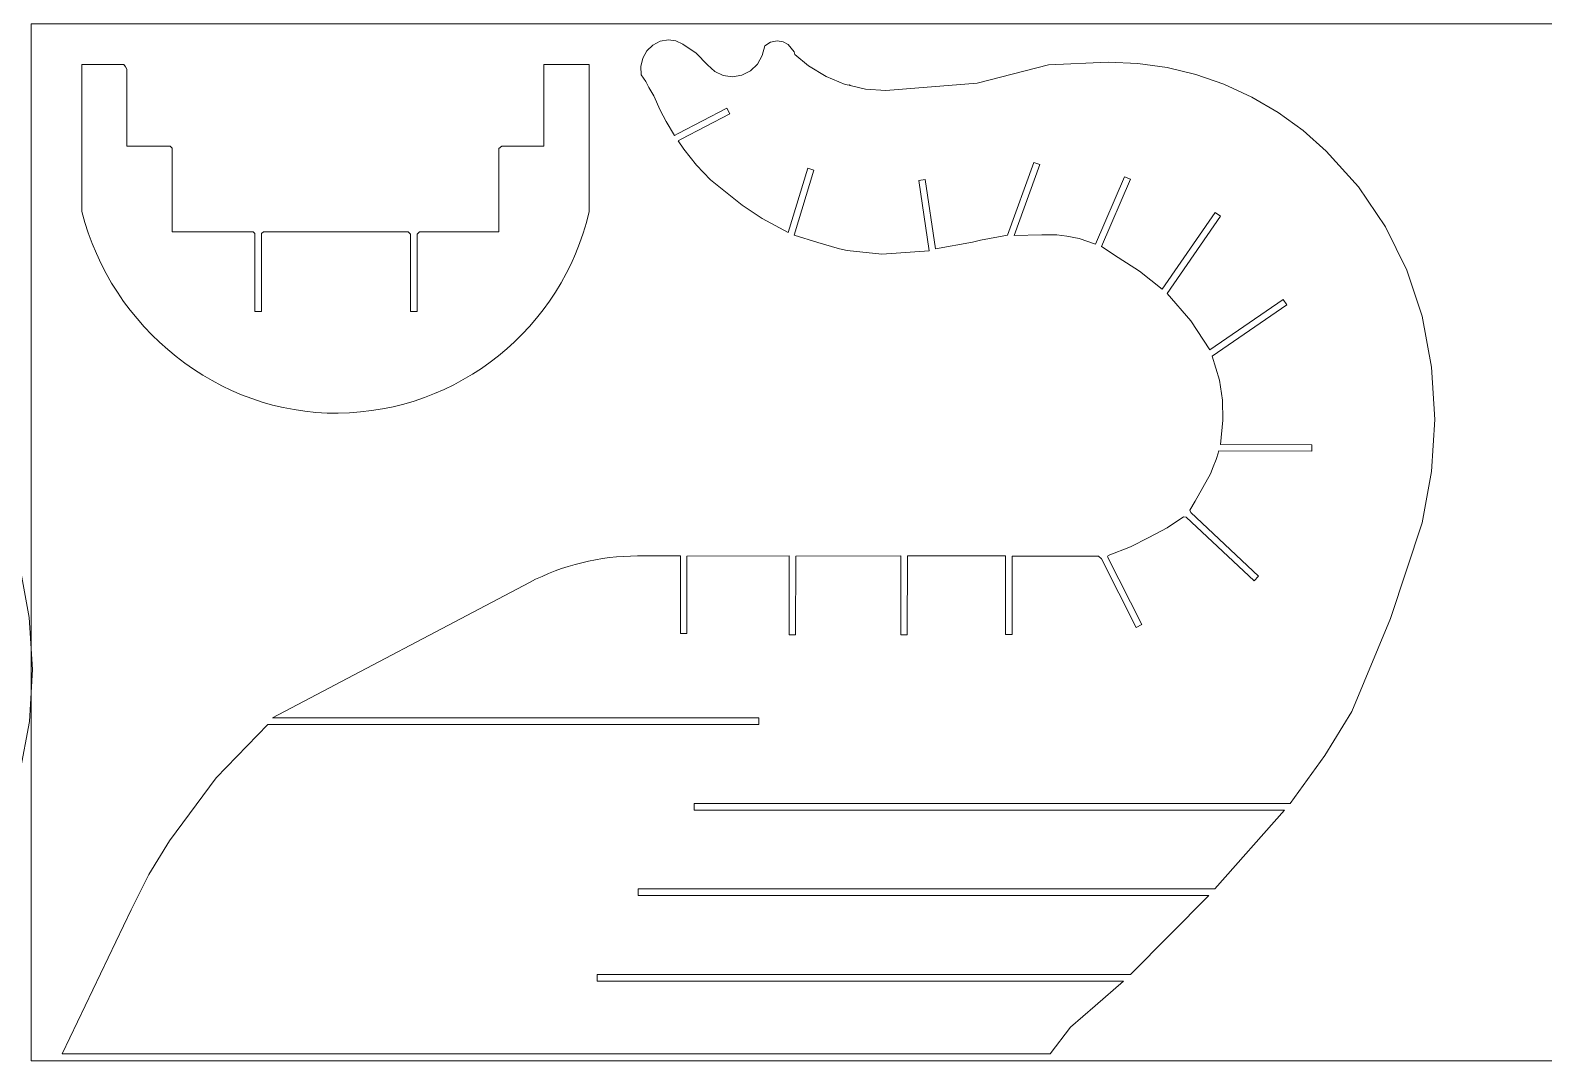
# Model space of a CAD drawing. Header units: millimetres. Extents: x -4341 to -1341, y 833 to 2033.
# Drawn here: x -2540 to -1956, y 833 to 1231 of the extents above; entities that cross this region are included whole.
import ezdxf

# ---------------------------------------------------------------- set-up
doc = ezdxf.new("R2010")
doc.units = ezdxf.units.MM
doc.header["$MEASUREMENT"] = 0
doc.layers.add('Camada 1', color=7, linetype='Continuous')
doc.layers.add('CORTE', color=7, linetype='Continuous')

msp = doc.modelspace()

# ---------------------------------------------------------------- linework, layer by layer
at = {"layer": 'Camada 1', "color": 230, "lineweight": 9}
msp.add_open_spline([(-2539.7927, 833.2985), (-2539.7927, 833.2985), (-1939.7927, 833.2985), (-1939.7927, 833.2985), (-1939.7927, 833.2985), (-1939.7927, 833.2985), (-1939.7927, 1233.2985), (-1939.7927, 1233.2985), (-1939.7927, 1233.2985), (-1939.7927, 1233.2985), (-2539.7927, 1233.2985), (-2539.7927, 1233.2985), (-2539.7927, 1233.2985), (-2539.7927, 1233.2985), (-2539.7927, 833.2985), (-2539.7927, 833.2985)], degree=3, knots=[0, 0, 0, 0, 0.2, 0.2, 0.2, 0.2, 0.4, 0.4, 0.4, 0.4, 0.6, 0.6, 0.6, 0.6, 1, 1, 1, 1], dxfattribs=at)
at = {"layer": 'Camada 1', "color": 250, "lineweight": 20}
for points in [[(-3042.3726, 1173.3753), (-3042.3726, 1173.3753), (-3068.994, 1228.9689), (-3068.994, 1228.9689), (-3068.994, 1228.9689), (-3068.994, 1228.9689), (-2687.73, 1228.9689), (-2687.73, 1228.9689), (-2687.73, 1228.9689), (-2687.73, 1228.9689), (-2679.842, 1218.6131), (-2679.842, 1218.6131), (-2679.842, 1218.6131), (-2679.842, 1218.6131), (-2670.3224, 1210.3807), (-2670.3224, 1210.3807), (-2670.3224, 1210.3807), (-2670.3224, 1210.3807), (-2659.4724, 1200.9415), (-2659.4724, 1200.9415), (-2659.4724, 1200.9415), (-2659.4724, 1200.9415), (-2862.5424, 1200.9415), (-2862.5424, 1200.9415), (-2862.5424, 1200.9415), (-2862.5424, 1200.9415), (-2862.5424, 1198.3415), (-2862.5424, 1198.3415), (-2862.5424, 1198.3415), (-2862.5424, 1198.3415), (-2656.7754, 1198.3415), (-2656.7754, 1198.3415), (-2656.7754, 1198.3415), (-2656.7754, 1198.3415), (-2626.4744, 1167.9415), (-2626.4744, 1167.9415), (-2626.4744, 1167.9415), (-2626.4744, 1167.9415), (-2846.7724, 1167.9415), (-2846.7724, 1167.9415), (-2846.7724, 1167.9415), (-2846.7724, 1167.9415), (-2846.7724, 1165.3415), (-2846.7724, 1165.3415), (-2846.7724, 1165.3415), (-2846.7724, 1165.3415), (-2624.2036, 1165.3415), (-2624.2036, 1165.3415), (-2624.2036, 1165.3415), (-2624.2036, 1165.3415), (-2597.2976, 1134.9415), (-2597.2976, 1134.9415), (-2597.2976, 1134.9415), (-2597.2976, 1134.9415), (-2825.044, 1134.9415), (-2825.044, 1134.9415), (-2825.044, 1134.9415), (-2825.044, 1134.9415), (-2825.044, 1132.3415), (-2825.044, 1132.3415), (-2825.044, 1132.3415), (-2825.044, 1132.3415), (-2595.1126, 1132.3415), (-2595.1126, 1132.3415), (-2595.1126, 1132.3415), (-2595.1126, 1132.3415), (-2581.7348, 1113.8825), (-2581.7348, 1113.8825), (-2581.7348, 1113.8825), (-2581.7348, 1113.8825), (-2571.3562, 1096.9689), (-2571.3562, 1096.9689), (-2571.3562, 1096.9689), (-2571.3562, 1096.9689), (-2556.4106, 1061.0347), (-2556.4106, 1061.0347), (-2556.4106, 1061.0347), (-2556.4106, 1061.0347), (-2544.1898, 1024.0849), (-2544.1898, 1024.0849), (-2544.1898, 1024.0849), (-2544.1898, 1024.0849), (-2540.518, 1004.3021), (-2540.518, 1004.3021), (-2540.518, 1004.3021), (-2540.518, 1004.3021), (-2539.2824, 984.2195), (-2539.2824, 984.2195), (-2539.2824, 984.2195), (-2539.2824, 984.2195), (-2540.5012, 964.1357), (-2540.5012, 964.1357), (-2540.5012, 964.1357), (-2540.5012, 964.1357), (-2544.1566, 944.3499), (-2544.1566, 944.3499), (-2544.1566, 944.3499), (-2544.1566, 944.3499), (-2550.0434, 926.6797), (-2550.0434, 926.6797), (-2550.0434, 926.6797), (-2550.0434, 926.6797), (-2558.287, 909.9783), (-2558.287, 909.9783), (-2558.287, 909.9783), (-2558.287, 909.9783), (-2568.7328, 894.5583), (-2568.7328, 894.5583), (-2568.7328, 894.5583), (-2568.7328, 894.5583), (-2581.1854, 880.7083), (-2581.1854, 880.7083), (-2581.1854, 880.7083), (-2581.1854, 880.7083), (-2590.0708, 872.8285), (-2590.0708, 872.8285), (-2590.0708, 872.8285), (-2590.0708, 872.8285), (-2599.6902, 865.8639), (-2599.6902, 865.8639), (-2599.6902, 865.8639), (-2599.6902, 865.8639), (-2609.9502, 859.8827), (-2609.9502, 859.8827), (-2609.9502, 859.8827), (-2609.9502, 859.8827), (-2620.7502, 854.9433), (-2620.7502, 854.9433), (-2620.7502, 854.9433), (-2620.7502, 854.9433), (-2631.527, 851.2269), (-2631.527, 851.2269), (-2631.527, 851.2269), (-2631.527, 851.2269), (-2642.6074, 848.5481), (-2642.6074, 848.5481), (-2642.6074, 848.5481), (-2642.6074, 848.5481), (-2653.8918, 846.9311), (-2653.8918, 846.9311), (-2653.8918, 846.9311), (-2653.8918, 846.9311), (-2665.2784, 846.3905), (-2665.2784, 846.3905), (-2665.2784, 846.3905), (-2665.2784, 846.3905), (-2688.3158, 847.5019), (-2688.3158, 847.5019), (-2688.3158, 847.5019), (-2688.3158, 847.5019), (-2715.9253, 854.5833), (-2715.9253, 854.5833), (-2715.9253, 854.5833), (-2715.9253, 854.5833), (-2743.173, 856.7089), (-2743.173, 856.7089), (-2743.173, 856.7089), (-2743.173, 856.7089), (-2751.105, 857.3771), (-2751.105, 857.3771), (-2751.105, 857.3771), (-2751.105, 857.3771), (-2759.0444, 856.8029), (-2759.0444, 856.8029), (-2759.0444, 856.8029), (-2759.0444, 856.8029), (-2764.8662, 855.4491), (-2764.8662, 855.4491), (-2764.8662, 855.4491), (-2764.8662, 855.4491), (-2765.1426, 855.1751), (-2765.1426, 855.1751), (-2765.1426, 855.1751), (-2765.1426, 855.1751), (-2765.3104, 855.3458), (-2765.3104, 855.3458), (-2765.3104, 855.3458), (-2765.3104, 855.3458), (-2766.7977, 855), (-2766.7977, 855), (-2766.7977, 855), (-2766.7977, 855), (-2774.1758, 852.0125), (-2774.1758, 852.0125), (-2774.1758, 852.0125), (-2774.1758, 852.0125), (-2780.9991, 847.913), (-2780.9991, 847.913), (-2780.9991, 847.913), (-2780.9991, 847.913), (-2786.252, 843.5131), (-2786.252, 843.5131), (-2786.252, 843.5131), (-2786.252, 843.5131), (-2786.4944, 842.4428), (-2786.4944, 842.4428), (-2786.4944, 842.4428), (-2786.4944, 842.4428), (-2788.7768, 839.6248), (-2788.7768, 839.6248), (-2788.7768, 839.6248), (-2788.7768, 839.6248), (-2790.7949, 838.5452), (-2790.7949, 838.5452), (-2790.7949, 838.5452), (-2790.7949, 838.5452), (-2793.0225, 838.1738), (-2793.0225, 838.1738), (-2793.0225, 838.1738), (-2793.0225, 838.1738), (-2795.6148, 838.6814), (-2795.6148, 838.6814), (-2795.6148, 838.6814), (-2795.6148, 838.6814), (-2797.8739, 840.1388), (-2797.8739, 840.1388), (-2797.8739, 840.1388), (-2797.8739, 840.1388), (-2798.8152, 843.9024), (-2798.8152, 843.9024), (-2798.8152, 843.9024), (-2798.8152, 843.9024), (-2800.7123, 847.224), (-2800.7123, 847.224), (-2800.7123, 847.224), (-2800.7123, 847.224), (-2803.4093, 849.8294), (-2803.4093, 849.8294), (-2803.4093, 849.8294), (-2803.4093, 849.8294), (-2806.6836, 851.5046), (-2806.6836, 851.5046), (-2806.6836, 851.5046), (-2806.6836, 851.5046), (-2810.2659, 852.1112), (-2810.2659, 852.1112), (-2810.2659, 852.1112), (-2810.2659, 852.1112), (-2813.861, 851.5996), (-2813.861, 851.5996), (-2813.861, 851.5996), (-2813.861, 851.5996), (-2817.1729, 850.0116), (-2817.1729, 850.0116), (-2817.1729, 850.0116), (-2817.1729, 850.0116), (-2819.9287, 847.4782), (-2819.9287, 847.4782), (-2819.9287, 847.4782), (-2819.9287, 847.4782), (-2824.3917, 843.0246), (-2824.3917, 843.0246), (-2824.3917, 843.0246), (-2824.3917, 843.0246), (-2829.5153, 839.4862), (-2829.5153, 839.4862), (-2829.5153, 839.4862), (-2829.5153, 839.4862), (-2832.1689, 838.261), (-2832.1689, 838.261), (-2832.1689, 838.261), (-2832.1689, 838.261), (-2835.0308, 837.8424), (-2835.0308, 837.8424), (-2835.0308, 837.8424), (-2835.0308, 837.8424), (-2838.2039, 838.3592), (-2838.2039, 838.3592), (-2838.2039, 838.3592), (-2838.2039, 838.3592), (-2841.0918, 839.863), (-2841.0918, 839.863), (-2841.0918, 839.863), (-2841.0918, 839.863), (-2843.334, 842.0832), (-2843.334, 842.0832), (-2843.334, 842.0832), (-2843.334, 842.0832), (-2844.9032, 844.8924), (-2844.9032, 844.8924), (-2844.9032, 844.8924), (-2844.9032, 844.8924), (-2845.6722, 848.0628), (-2845.6722, 848.0628), (-2845.6722, 848.0628), (-2845.6722, 848.0628), (-2845.5786, 851.3378), (-2845.5786, 851.3378), (-2845.5786, 851.3378), (-2845.5786, 851.3378), (-2843.7954, 853.9114), (-2843.7954, 853.9114), (-2843.7954, 853.9114), (-2843.7954, 853.9114), (-2842.5939, 856.1442), (-2842.5939, 856.1442), (-2842.5939, 856.1442), (-2842.5939, 856.1442), (-2840.6144, 859.3786), (-2840.6144, 859.3786), (-2840.6144, 859.3786), (-2840.6144, 859.3786), (-2838.1685, 864.8928), (-2838.1685, 864.8928), (-2838.1685, 864.8928), (-2838.1685, 864.8928), (-2835.9632, 869.2605), (-2835.9632, 869.2605), (-2835.9632, 869.2605), (-2835.9632, 869.2605), (-2832.7136, 874.7507), (-2832.7136, 874.7507), (-2832.7136, 874.7507), (-2832.7136, 874.7507), (-2831.2598, 873.9893), (-2831.2598, 873.9893), (-2831.2598, 873.9893), (-2831.2598, 873.9893), (-2812.5323, 864.18), (-2812.5323, 864.18), (-2812.5323, 864.18), (-2812.5323, 864.18), (-2811.3985, 866.3446), (-2811.3985, 866.3446), (-2811.3985, 866.3446), (-2811.3985, 866.3446), (-2830.126, 876.1539), (-2830.126, 876.1539), (-2830.126, 876.1539), (-2830.126, 876.1539), (-2831.3382, 876.7888), (-2831.3382, 876.7888), (-2831.3382, 876.7888), (-2831.3382, 876.7888), (-2829.0978, 880.0373), (-2829.0978, 880.0373), (-2829.0978, 880.0373), (-2829.0978, 880.0373), (-2824.1867, 886.1233), (-2824.1867, 886.1233), (-2824.1867, 886.1233), (-2824.1867, 886.1233), (-2818.7778, 891.7711), (-2818.7778, 891.7711), (-2818.7778, 891.7711), (-2818.7778, 891.7711), (-2806.6249, 901.5943), (-2806.6249, 901.5943), (-2806.6249, 901.5943), (-2806.6249, 901.5943), (-2798.8382, 906.7984), (-2798.8382, 906.7984), (-2798.8382, 906.7984), (-2798.8382, 906.7984), (-2788.8096, 912.1566), (-2788.8096, 912.1566), (-2788.8096, 912.1566), (-2788.8096, 912.1566), (-2781.249, 887.366), (-2781.249, 887.366), (-2781.249, 887.366), (-2781.249, 887.366), (-2778.8607, 888.1055), (-2778.8607, 888.1055), (-2778.8607, 888.1055), (-2778.8607, 888.1055), (-2786.5054, 913.1713), (-2786.5054, 913.1713), (-2786.5054, 913.1713), (-2786.5054, 913.1713), (-2777.3334, 916.0538), (-2777.3334, 916.0538), (-2777.3334, 916.0538), (-2777.3334, 916.0538), (-2769.0648, 918.4392), (-2769.0648, 918.4392), (-2769.0648, 918.4392), (-2769.0648, 918.4392), (-2766.0229, 919.0722), (-2766.0229, 919.0722), (-2766.0229, 919.0722), (-2766.0229, 919.0722), (-2752.7145, 920.4979), (-2752.7145, 920.4979), (-2752.7145, 920.4979), (-2752.7145, 920.4979), (-2734.3821, 919.2096), (-2734.3821, 919.2096), (-2734.3821, 919.2096), (-2734.3821, 919.2096), (-2738.4616, 892.0777), (-2738.4616, 892.0777), (-2738.4616, 892.0777), (-2738.4616, 892.0777), (-2735.9893, 891.7061), (-2735.9893, 891.7061), (-2735.9893, 891.7061), (-2735.9893, 891.7061), (-2731.9765, 918.3936), (-2731.9765, 918.3936), (-2731.9765, 918.3936), (-2731.9765, 918.3936), (-2717.7153, 915.8365), (-2717.7153, 915.8365), (-2717.7153, 915.8365), (-2717.7153, 915.8365), (-2714.6614, 915.1481), (-2714.6614, 915.1481), (-2714.6614, 915.1481), (-2714.6614, 915.1481), (-2704.2346, 913.1823), (-2704.2346, 913.1823), (-2704.2346, 913.1823), (-2704.2346, 913.1823), (-2694.0134, 885.0995), (-2694.0134, 885.0995), (-2694.0134, 885.0995), (-2694.0134, 885.0995), (-2691.6642, 885.9545), (-2691.6642, 885.9545), (-2691.6642, 885.9545), (-2691.6642, 885.9545), (-2701.6036, 913.2627), (-2701.6036, 913.2627), (-2701.6036, 913.2627), (-2701.6036, 913.2627), (-2690.9414, 913.0835), (-2690.9414, 913.0835), (-2690.9414, 913.0835), (-2690.9414, 913.0835), (-2685.098, 913.0835), (-2685.098, 913.0835), (-2685.098, 913.0835), (-2685.098, 913.0835), (-2681.231, 913.5083), (-2681.231, 913.5083), (-2681.231, 913.5083), (-2681.231, 913.5083), (-2676.4686, 914.5129), (-2676.4686, 914.5129), (-2676.4686, 914.5129), (-2676.4686, 914.5129), (-2670.2012, 916.5941), (-2670.2012, 916.5941), (-2670.2012, 916.5941), (-2670.2012, 916.5941), (-2659.0556, 890.6381), (-2659.0556, 890.6381), (-2659.0556, 890.6381), (-2659.0556, 890.6381), (-2656.7584, 891.6245), (-2656.7584, 891.6245), (-2656.7584, 891.6245), (-2656.7584, 891.6245), (-2667.908, 917.5897), (-2667.908, 917.5897), (-2667.908, 917.5897), (-2667.908, 917.5897), (-2661.4776, 921.7705), (-2661.4776, 921.7705), (-2661.4776, 921.7705), (-2661.4776, 921.7705), (-2653.211, 927.0267), (-2653.211, 927.0267), (-2653.211, 927.0267), (-2653.211, 927.0267), (-2644.4798, 934.0547), (-2644.4798, 934.0547), (-2644.4798, 934.0547), (-2644.4798, 934.0547), (-2624.0776, 904.3827), (-2624.0776, 904.3827), (-2624.0776, 904.3827), (-2624.0776, 904.3827), (-2622.0176, 905.7991), (-2622.0176, 905.7991), (-2622.0176, 905.7991), (-2622.0176, 905.7991), (-2642.58, 935.7041), (-2642.58, 935.7041), (-2642.58, 935.7041), (-2642.58, 935.7041), (-2633.4208, 946.1983), (-2633.4208, 946.1983), (-2633.4208, 946.1983), (-2633.4208, 946.1983), (-2626.0628, 957.3947), (-2626.0628, 957.3947), (-2626.0628, 957.3947), (-2626.0628, 957.3947), (-2597.867, 937.9505), (-2597.867, 937.9505), (-2597.867, 937.9505), (-2597.867, 937.9505), (-2596.4478, 940.0085), (-2596.4478, 940.0085), (-2596.4478, 940.0085), (-2596.4478, 940.0085), (-2625.1408, 959.7957), (-2625.1408, 959.7957), (-2625.1408, 959.7957), (-2625.1408, 959.7957), (-2622.3914, 969.0951), (-2622.3914, 969.0951), (-2622.3914, 969.0951), (-2622.3914, 969.0951), (-2621.2344, 976.7747), (-2621.2344, 976.7747), (-2621.2344, 976.7747), (-2621.2344, 976.7747), (-2621.0292, 984.5381), (-2621.0292, 984.5381), (-2621.0292, 984.5381), (-2621.0292, 984.5381), (-2621.9644, 993.8685), (-2621.9644, 993.8685), (-2621.9644, 993.8685), (-2621.9644, 993.8685), (-2586.7074, 993.9833), (-2586.7074, 993.9833), (-2586.7074, 993.9833), (-2586.7074, 993.9833), (-2586.7156, 996.4833), (-2586.7156, 996.4833), (-2586.7156, 996.4833), (-2586.7156, 996.4833), (-2622.653, 996.3663), (-2622.653, 996.3663), (-2622.653, 996.3663), (-2622.653, 996.3663), (-2623.4488, 998.9657), (-2623.4488, 998.9657), (-2623.4488, 998.9657), (-2623.4488, 998.9657), (-2623.6894, 999.6641), (-2623.6894, 999.6641), (-2623.6894, 999.6641), (-2623.6894, 999.6641), (-2624.794, 1002.4679), (-2624.794, 1002.4679), (-2624.794, 1002.4679), (-2624.794, 1002.4679), (-2625.8986, 1005.2717), (-2625.8986, 1005.2717), (-2625.8986, 1005.2717), (-2625.8986, 1005.2717), (-2628.8152, 1010.5495), (-2628.8152, 1010.5495), (-2628.8152, 1010.5495), (-2628.8152, 1010.5495), (-2631.732, 1015.8273), (-2631.732, 1015.8273), (-2631.732, 1015.8273), (-2631.732, 1015.8273), (-2633.8052, 1019.2575), (-2633.8052, 1019.2575), (-2633.8052, 1019.2575), (-2633.8052, 1019.2575), (-2633.4998, 1020.1517), (-2633.4998, 1020.1517), (-2633.4998, 1020.1517), (-2633.4998, 1020.1517), (-2607.2934, 1044.6487), (-2607.2934, 1044.6487), (-2607.2934, 1044.6487), (-2607.2934, 1044.6487), (-2608.9986, 1046.4769), (-2608.9986, 1046.4769), (-2608.9986, 1046.4769), (-2608.9986, 1046.4769), (-2635.2772, 1021.9123), (-2635.2772, 1021.9123), (-2635.2772, 1021.9123), (-2635.2772, 1021.9123), (-2636.263, 1021.7975), (-2636.263, 1021.7975), (-2636.263, 1021.7975), (-2636.263, 1021.7975), (-2642.5466, 1026.0703), (-2642.5466, 1026.0703), (-2642.5466, 1026.0703), (-2642.5466, 1026.0703), (-2649.6246, 1029.7301), (-2649.6246, 1029.7301), (-2649.6246, 1029.7301), (-2649.6246, 1029.7301), (-2656.7024, 1033.3899), (-2656.7024, 1033.3899), (-2656.7024, 1033.3899), (-2656.7024, 1033.3899), (-2665.3862, 1036.6783), (-2665.3862, 1036.6783), (-2665.3862, 1036.6783), (-2665.3862, 1036.6783), (-2665.562, 1037.2609), (-2665.562, 1037.2609), (-2665.562, 1037.2609), (-2665.562, 1037.2609), (-2652.3496, 1063.3859), (-2652.3496, 1063.3859), (-2652.3496, 1063.3859), (-2652.3496, 1063.3859), (-2654.5792, 1064.5167), (-2654.5792, 1064.5167), (-2654.5792, 1064.5167), (-2654.5792, 1064.5167), (-2667.9572, 1038.0645), (-2667.9572, 1038.0645), (-2667.9572, 1038.0645), (-2667.9572, 1038.0645), (-2669.0124, 1036.9295), (-2669.0124, 1036.9295), (-2669.0124, 1036.9295), (-2669.0124, 1036.9295), (-2702.4022, 1037.0089), (-2702.4022, 1037.0089), (-2702.4022, 1037.0089), (-2702.4022, 1037.0089), (-2702.4314, 1067.2657), (-2702.4314, 1067.2657), (-2702.4314, 1067.2657), (-2702.4314, 1067.2657), (-2704.9314, 1067.2659), (-2704.9314, 1067.2659), (-2704.9314, 1067.2659), (-2704.9314, 1067.2659), (-2704.9022, 1036.8501), (-2704.9022, 1036.8501), (-2704.9022, 1036.8501), (-2704.9022, 1036.8501), (-2742.8376, 1036.8499), (-2742.8376, 1036.8499), (-2742.8376, 1036.8499), (-2742.8376, 1036.8499), (-2742.8668, 1067.2733), (-2742.8668, 1067.2733), (-2742.8668, 1067.2733), (-2742.8668, 1067.2733), (-2745.3668, 1067.2735), (-2745.3668, 1067.2735), (-2745.3668, 1067.2735), (-2745.3668, 1067.2735), (-2745.3376, 1036.8503), (-2745.3376, 1036.8503), (-2745.3376, 1036.8503), (-2745.3376, 1036.8503), (-2785.924, 1036.9559), (-2785.924, 1036.9559), (-2785.924, 1036.9559), (-2785.924, 1036.9559), (-2785.9532, 1067.2733), (-2785.9532, 1067.2733), (-2785.9532, 1067.2733), (-2785.9532, 1067.2733), (-2788.4532, 1067.2735), (-2788.4532, 1067.2735), (-2788.4532, 1067.2735), (-2788.4532, 1067.2735), (-2788.424, 1036.8501), (-2788.424, 1036.8501), (-2788.424, 1036.8501), (-2788.424, 1036.8501), (-2827.8994, 1036.9559), (-2827.8994, 1036.9559), (-2827.8994, 1036.9559), (-2827.8994, 1036.9559), (-2827.9282, 1066.8795), (-2827.9282, 1066.8795), (-2827.9282, 1066.8795), (-2827.9282, 1066.8795), (-2830.4282, 1066.8797), (-2830.4282, 1066.8797), (-2830.4282, 1066.8797), (-2830.4282, 1066.8797), (-2830.3994, 1036.9029), (-2830.3994, 1036.9029), (-2830.3994, 1036.9029), (-2830.3994, 1036.9029), (-2847.0014, 1036.9029), (-2847.0014, 1036.9029), (-2847.0014, 1036.9029), (-2861.5226, 1036.9025), (-2875.8344, 1040.4193), (-2888.703, 1047.1473), (-2888.703, 1047.1473), (-2888.703, 1047.1473), (-2987.8508, 1099.3415), (-2987.8508, 1099.3415), (-2987.8508, 1099.3415), (-2987.8508, 1099.3415), (-2800.101, 1099.3415), (-2800.101, 1099.3415), (-2800.101, 1099.3415), (-2800.101, 1099.3415), (-2800.101, 1101.9415), (-2800.101, 1101.9415), (-2800.101, 1101.9415), (-2800.101, 1101.9415), (-2989.5816, 1101.9415), (-2989.5816, 1101.9415), (-2989.5816, 1101.9415), (-2989.5816, 1101.9415), (-3009.5522, 1122.5131), (-3009.5522, 1122.5131), (-3009.5522, 1122.5131), (-3009.5522, 1122.5131), (-3027.5206, 1146.8327), (-3027.5206, 1146.8327), (-3027.5206, 1146.8327), (-3027.5206, 1146.8327), (-3035.5326, 1159.7777), (-3035.5326, 1159.7777), (-3035.5326, 1159.7777), (-3035.5326, 1159.7777), (-3042.3726, 1173.3753), (-3042.3726, 1173.3753)], [(-2501.2169, 891.5365), (-2501.2169, 891.5365), (-2527.8383, 835.9429), (-2527.8383, 835.9429), (-2527.8383, 835.9429), (-2527.8383, 835.9429), (-2146.5743, 835.9429), (-2146.5743, 835.9429), (-2146.5743, 835.9429), (-2146.5743, 835.9429), (-2138.6863, 846.2987), (-2138.6863, 846.2987), (-2138.6863, 846.2987), (-2138.6863, 846.2987), (-2129.1667, 854.5311), (-2129.1667, 854.5311), (-2129.1667, 854.5311), (-2129.1667, 854.5311), (-2118.3167, 863.9703), (-2118.3167, 863.9703), (-2118.3167, 863.9703), (-2118.3167, 863.9703), (-2321.3867, 863.9703), (-2321.3867, 863.9703), (-2321.3867, 863.9703), (-2321.3867, 863.9703), (-2321.3867, 866.5703), (-2321.3867, 866.5703), (-2321.3867, 866.5703), (-2321.3867, 866.5703), (-2115.6197, 866.5703), (-2115.6197, 866.5703), (-2115.6197, 866.5703), (-2115.6197, 866.5703), (-2085.3187, 896.9703), (-2085.3187, 896.9703), (-2085.3187, 896.9703), (-2085.3187, 896.9703), (-2305.6167, 896.9703), (-2305.6167, 896.9703), (-2305.6167, 896.9703), (-2305.6167, 896.9703), (-2305.6167, 899.5703), (-2305.6167, 899.5703), (-2305.6167, 899.5703), (-2305.6167, 899.5703), (-2083.0479, 899.5703), (-2083.0479, 899.5703), (-2083.0479, 899.5703), (-2083.0479, 899.5703), (-2056.1419, 929.9703), (-2056.1419, 929.9703), (-2056.1419, 929.9703), (-2056.1419, 929.9703), (-2283.8883, 929.9703), (-2283.8883, 929.9703), (-2283.8883, 929.9703), (-2283.8883, 929.9703), (-2283.8883, 932.5703), (-2283.8883, 932.5703), (-2283.8883, 932.5703), (-2283.8883, 932.5703), (-2053.9569, 932.5703), (-2053.9569, 932.5703), (-2053.9569, 932.5703), (-2053.9569, 932.5703), (-2040.5791, 951.0293), (-2040.5791, 951.0293), (-2040.5791, 951.0293), (-2040.5791, 951.0293), (-2030.2005, 967.9429), (-2030.2005, 967.9429), (-2030.2005, 967.9429), (-2030.2005, 967.9429), (-2015.2549, 1003.8771), (-2015.2549, 1003.8771), (-2015.2549, 1003.8771), (-2015.2549, 1003.8771), (-2003.0341, 1040.8269), (-2003.0341, 1040.8269), (-2003.0341, 1040.8269), (-2003.0341, 1040.8269), (-1999.3623, 1060.6097), (-1999.3623, 1060.6097), (-1999.3623, 1060.6097), (-1999.3623, 1060.6097), (-1998.1267, 1080.6923), (-1998.1267, 1080.6923), (-1998.1267, 1080.6923), (-1998.1267, 1080.6923), (-1999.3455, 1100.7761), (-1999.3455, 1100.7761), (-1999.3455, 1100.7761), (-1999.3455, 1100.7761), (-2003.0009, 1120.5619), (-2003.0009, 1120.5619), (-2003.0009, 1120.5619), (-2003.0009, 1120.5619), (-2008.8877, 1138.2321), (-2008.8877, 1138.2321), (-2008.8877, 1138.2321), (-2008.8877, 1138.2321), (-2017.1313, 1154.9335), (-2017.1313, 1154.9335), (-2017.1313, 1154.9335), (-2017.1313, 1154.9335), (-2027.5771, 1170.3535), (-2027.5771, 1170.3535), (-2027.5771, 1170.3535), (-2027.5771, 1170.3535), (-2040.0297, 1184.2035), (-2040.0297, 1184.2035), (-2040.0297, 1184.2035), (-2040.0297, 1184.2035), (-2048.9151, 1192.0833), (-2048.9151, 1192.0833), (-2048.9151, 1192.0833), (-2048.9151, 1192.0833), (-2058.5345, 1199.0479), (-2058.5345, 1199.0479), (-2058.5345, 1199.0479), (-2058.5345, 1199.0479), (-2068.7945, 1205.0291), (-2068.7945, 1205.0291), (-2068.7945, 1205.0291), (-2068.7945, 1205.0291), (-2079.5945, 1209.9685), (-2079.5945, 1209.9685), (-2079.5945, 1209.9685), (-2079.5945, 1209.9685), (-2090.3713, 1213.6849), (-2090.3713, 1213.6849), (-2090.3713, 1213.6849), (-2090.3713, 1213.6849), (-2101.4517, 1216.3637), (-2101.4517, 1216.3637), (-2101.4517, 1216.3637), (-2101.4517, 1216.3637), (-2112.7361, 1217.9807), (-2112.7361, 1217.9807), (-2112.7361, 1217.9807), (-2112.7361, 1217.9807), (-2124.1227, 1218.5213), (-2124.1227, 1218.5213), (-2124.1227, 1218.5213), (-2124.1227, 1218.5213), (-2147.1601, 1217.4099), (-2147.1601, 1217.4099), (-2147.1601, 1217.4099), (-2147.1601, 1217.4099), (-2174.7696, 1210.3285), (-2174.7696, 1210.3285), (-2174.7696, 1210.3285), (-2174.7696, 1210.3285), (-2202.0173, 1208.2029), (-2202.0173, 1208.2029), (-2202.0173, 1208.2029), (-2202.0173, 1208.2029), (-2209.9493, 1207.5347), (-2209.9493, 1207.5347), (-2209.9493, 1207.5347), (-2209.9493, 1207.5347), (-2217.8887, 1208.1089), (-2217.8887, 1208.1089), (-2217.8887, 1208.1089), (-2217.8887, 1208.1089), (-2223.7105, 1209.4627), (-2223.7105, 1209.4627), (-2223.7105, 1209.4627), (-2223.7105, 1209.4627), (-2223.9869, 1209.7367), (-2223.9869, 1209.7367), (-2223.9869, 1209.7367), (-2223.9869, 1209.7367), (-2224.1547, 1209.566), (-2224.1547, 1209.566), (-2224.1547, 1209.566), (-2224.1547, 1209.566), (-2225.642, 1209.9118), (-2225.642, 1209.9118), (-2225.642, 1209.9118), (-2225.642, 1209.9118), (-2233.0201, 1212.8993), (-2233.0201, 1212.8993), (-2233.0201, 1212.8993), (-2233.0201, 1212.8993), (-2239.8434, 1216.9988), (-2239.8434, 1216.9988), (-2239.8434, 1216.9988), (-2239.8434, 1216.9988), (-2245.0963, 1221.3987), (-2245.0963, 1221.3987), (-2245.0963, 1221.3987), (-2245.0963, 1221.3987), (-2245.3387, 1222.469), (-2245.3387, 1222.469), (-2245.3387, 1222.469), (-2245.3387, 1222.469), (-2247.6211, 1225.287), (-2247.6211, 1225.287), (-2247.6211, 1225.287), (-2247.6211, 1225.287), (-2249.6392, 1226.3666), (-2249.6392, 1226.3666), (-2249.6392, 1226.3666), (-2249.6392, 1226.3666), (-2251.8668, 1226.738), (-2251.8668, 1226.738), (-2251.8668, 1226.738), (-2251.8668, 1226.738), (-2254.4591, 1226.2304), (-2254.4591, 1226.2304), (-2254.4591, 1226.2304), (-2254.4591, 1226.2304), (-2256.7182, 1224.773), (-2256.7182, 1224.773), (-2256.7182, 1224.773), (-2256.7182, 1224.773), (-2257.6595, 1221.0094), (-2257.6595, 1221.0094), (-2257.6595, 1221.0094), (-2257.6595, 1221.0094), (-2259.5566, 1217.6878), (-2259.5566, 1217.6878), (-2259.5566, 1217.6878), (-2259.5566, 1217.6878), (-2262.2536, 1215.0824), (-2262.2536, 1215.0824), (-2262.2536, 1215.0824), (-2262.2536, 1215.0824), (-2265.5279, 1213.4072), (-2265.5279, 1213.4072), (-2265.5279, 1213.4072), (-2265.5279, 1213.4072), (-2269.1102, 1212.8006), (-2269.1102, 1212.8006), (-2269.1102, 1212.8006), (-2269.1102, 1212.8006), (-2272.7053, 1213.3122), (-2272.7053, 1213.3122), (-2272.7053, 1213.3122), (-2272.7053, 1213.3122), (-2276.0172, 1214.9002), (-2276.0172, 1214.9002), (-2276.0172, 1214.9002), (-2276.0172, 1214.9002), (-2278.773, 1217.4336), (-2278.773, 1217.4336), (-2278.773, 1217.4336), (-2278.773, 1217.4336), (-2283.236, 1221.8872), (-2283.236, 1221.8872), (-2283.236, 1221.8872), (-2283.236, 1221.8872), (-2288.3596, 1225.4256), (-2288.3596, 1225.4256), (-2288.3596, 1225.4256), (-2288.3596, 1225.4256), (-2291.0132, 1226.6508), (-2291.0132, 1226.6508), (-2291.0132, 1226.6508), (-2291.0132, 1226.6508), (-2293.8751, 1227.0694), (-2293.8751, 1227.0694), (-2293.8751, 1227.0694), (-2293.8751, 1227.0694), (-2297.0482, 1226.5526), (-2297.0482, 1226.5526), (-2297.0482, 1226.5526), (-2297.0482, 1226.5526), (-2299.9361, 1225.0488), (-2299.9361, 1225.0488), (-2299.9361, 1225.0488), (-2299.9361, 1225.0488), (-2302.1783, 1222.8286), (-2302.1783, 1222.8286), (-2302.1783, 1222.8286), (-2302.1783, 1222.8286), (-2303.7475, 1220.0194), (-2303.7475, 1220.0194), (-2303.7475, 1220.0194), (-2303.7475, 1220.0194), (-2304.5165, 1216.849), (-2304.5165, 1216.849), (-2304.5165, 1216.849), (-2304.5165, 1216.849), (-2304.4229, 1213.574), (-2304.4229, 1213.574), (-2304.4229, 1213.574), (-2304.4229, 1213.574), (-2302.6397, 1211.0004), (-2302.6397, 1211.0004), (-2302.6397, 1211.0004), (-2302.6397, 1211.0004), (-2301.4382, 1208.7676), (-2301.4382, 1208.7676), (-2301.4382, 1208.7676), (-2301.4382, 1208.7676), (-2299.4587, 1205.5332), (-2299.4587, 1205.5332), (-2299.4587, 1205.5332), (-2299.4587, 1205.5332), (-2297.0128, 1200.019), (-2297.0128, 1200.019), (-2297.0128, 1200.019), (-2297.0128, 1200.019), (-2294.8075, 1195.6513), (-2294.8075, 1195.6513), (-2294.8075, 1195.6513), (-2294.8075, 1195.6513), (-2291.5579, 1190.1611), (-2291.5579, 1190.1611), (-2291.5579, 1190.1611), (-2291.5579, 1190.1611), (-2290.1041, 1190.9225), (-2290.1041, 1190.9225), (-2290.1041, 1190.9225), (-2290.1041, 1190.9225), (-2271.3766, 1200.7318), (-2271.3766, 1200.7318), (-2271.3766, 1200.7318), (-2271.3766, 1200.7318), (-2270.2428, 1198.5672), (-2270.2428, 1198.5672), (-2270.2428, 1198.5672), (-2270.2428, 1198.5672), (-2288.9703, 1188.7579), (-2288.9703, 1188.7579), (-2288.9703, 1188.7579), (-2288.9703, 1188.7579), (-2290.1825, 1188.123), (-2290.1825, 1188.123), (-2290.1825, 1188.123), (-2290.1825, 1188.123), (-2287.9421, 1184.8745), (-2287.9421, 1184.8745), (-2287.9421, 1184.8745), (-2287.9421, 1184.8745), (-2283.031, 1178.7885), (-2283.031, 1178.7885), (-2283.031, 1178.7885), (-2283.031, 1178.7885), (-2277.6221, 1173.1407), (-2277.6221, 1173.1407), (-2277.6221, 1173.1407), (-2277.6221, 1173.1407), (-2265.4692, 1163.3175), (-2265.4692, 1163.3175), (-2265.4692, 1163.3175), (-2265.4692, 1163.3175), (-2257.6825, 1158.1134), (-2257.6825, 1158.1134), (-2257.6825, 1158.1134), (-2257.6825, 1158.1134), (-2247.6539, 1152.7552), (-2247.6539, 1152.7552), (-2247.6539, 1152.7552), (-2247.6539, 1152.7552), (-2240.0933, 1177.5458), (-2240.0933, 1177.5458), (-2240.0933, 1177.5458), (-2240.0933, 1177.5458), (-2237.705, 1176.8063), (-2237.705, 1176.8063), (-2237.705, 1176.8063), (-2237.705, 1176.8063), (-2245.3497, 1151.7405), (-2245.3497, 1151.7405), (-2245.3497, 1151.7405), (-2245.3497, 1151.7405), (-2236.1777, 1148.858), (-2236.1777, 1148.858), (-2236.1777, 1148.858), (-2236.1777, 1148.858), (-2227.9091, 1146.4726), (-2227.9091, 1146.4726), (-2227.9091, 1146.4726), (-2227.9091, 1146.4726), (-2224.8672, 1145.8396), (-2224.8672, 1145.8396), (-2224.8672, 1145.8396), (-2224.8672, 1145.8396), (-2211.5588, 1144.4139), (-2211.5588, 1144.4139), (-2211.5588, 1144.4139), (-2211.5588, 1144.4139), (-2193.2264, 1145.7022), (-2193.2264, 1145.7022), (-2193.2264, 1145.7022), (-2193.2264, 1145.7022), (-2197.3059, 1172.8341), (-2197.3059, 1172.8341), (-2197.3059, 1172.8341), (-2197.3059, 1172.8341), (-2194.8336, 1173.2057), (-2194.8336, 1173.2057), (-2194.8336, 1173.2057), (-2194.8336, 1173.2057), (-2190.8208, 1146.5182), (-2190.8208, 1146.5182), (-2190.8208, 1146.5182), (-2190.8208, 1146.5182), (-2176.5596, 1149.0753), (-2176.5596, 1149.0753), (-2176.5596, 1149.0753), (-2176.5596, 1149.0753), (-2173.5057, 1149.7637), (-2173.5057, 1149.7637), (-2173.5057, 1149.7637), (-2173.5057, 1149.7637), (-2163.0789, 1151.7295), (-2163.0789, 1151.7295), (-2163.0789, 1151.7295), (-2163.0789, 1151.7295), (-2152.8577, 1179.8123), (-2152.8577, 1179.8123), (-2152.8577, 1179.8123), (-2152.8577, 1179.8123), (-2150.5085, 1178.9573), (-2150.5085, 1178.9573), (-2150.5085, 1178.9573), (-2150.5085, 1178.9573), (-2160.4479, 1151.6491), (-2160.4479, 1151.6491), (-2160.4479, 1151.6491), (-2160.4479, 1151.6491), (-2149.7857, 1151.8283), (-2149.7857, 1151.8283), (-2149.7857, 1151.8283), (-2149.7857, 1151.8283), (-2143.9423, 1151.8283), (-2143.9423, 1151.8283), (-2143.9423, 1151.8283), (-2143.9423, 1151.8283), (-2140.0753, 1151.4035), (-2140.0753, 1151.4035), (-2140.0753, 1151.4035), (-2140.0753, 1151.4035), (-2135.3129, 1150.3989), (-2135.3129, 1150.3989), (-2135.3129, 1150.3989), (-2135.3129, 1150.3989), (-2129.0455, 1148.3177), (-2129.0455, 1148.3177), (-2129.0455, 1148.3177), (-2129.0455, 1148.3177), (-2117.8999, 1174.2737), (-2117.8999, 1174.2737), (-2117.8999, 1174.2737), (-2117.8999, 1174.2737), (-2115.6027, 1173.2873), (-2115.6027, 1173.2873), (-2115.6027, 1173.2873), (-2115.6027, 1173.2873), (-2126.7523, 1147.3221), (-2126.7523, 1147.3221), (-2126.7523, 1147.3221), (-2126.7523, 1147.3221), (-2120.3219, 1143.1413), (-2120.3219, 1143.1413), (-2120.3219, 1143.1413), (-2120.3219, 1143.1413), (-2112.0553, 1137.8851), (-2112.0553, 1137.8851), (-2112.0553, 1137.8851), (-2112.0553, 1137.8851), (-2103.3241, 1130.8571), (-2103.3241, 1130.8571), (-2103.3241, 1130.8571), (-2103.3241, 1130.8571), (-2082.9219, 1160.5291), (-2082.9219, 1160.5291), (-2082.9219, 1160.5291), (-2082.9219, 1160.5291), (-2080.8619, 1159.1127), (-2080.8619, 1159.1127), (-2080.8619, 1159.1127), (-2080.8619, 1159.1127), (-2101.4243, 1129.2077), (-2101.4243, 1129.2077), (-2101.4243, 1129.2077), (-2101.4243, 1129.2077), (-2092.2651, 1118.7135), (-2092.2651, 1118.7135), (-2092.2651, 1118.7135), (-2092.2651, 1118.7135), (-2084.9071, 1107.5171), (-2084.9071, 1107.5171), (-2084.9071, 1107.5171), (-2084.9071, 1107.5171), (-2056.7113, 1126.9613), (-2056.7113, 1126.9613), (-2056.7113, 1126.9613), (-2056.7113, 1126.9613), (-2055.2921, 1124.9033), (-2055.2921, 1124.9033), (-2055.2921, 1124.9033), (-2055.2921, 1124.9033), (-2083.9851, 1105.1161), (-2083.9851, 1105.1161), (-2083.9851, 1105.1161), (-2083.9851, 1105.1161), (-2081.2357, 1095.8167), (-2081.2357, 1095.8167), (-2081.2357, 1095.8167), (-2081.2357, 1095.8167), (-2080.0787, 1088.1371), (-2080.0787, 1088.1371), (-2080.0787, 1088.1371), (-2080.0787, 1088.1371), (-2079.8735, 1080.3737), (-2079.8735, 1080.3737), (-2079.8735, 1080.3737), (-2079.8735, 1080.3737), (-2080.8087, 1071.0433), (-2080.8087, 1071.0433), (-2080.8087, 1071.0433), (-2080.8087, 1071.0433), (-2045.5517, 1070.9285), (-2045.5517, 1070.9285), (-2045.5517, 1070.9285), (-2045.5517, 1070.9285), (-2045.5599, 1068.4285), (-2045.5599, 1068.4285), (-2045.5599, 1068.4285), (-2045.5599, 1068.4285), (-2081.4973, 1068.5455), (-2081.4973, 1068.5455), (-2081.4973, 1068.5455), (-2081.4973, 1068.5455), (-2082.2931, 1065.9461), (-2082.2931, 1065.9461), (-2082.2931, 1065.9461), (-2082.2931, 1065.9461), (-2082.5337, 1065.2477), (-2082.5337, 1065.2477), (-2082.5337, 1065.2477), (-2082.5337, 1065.2477), (-2083.6383, 1062.4439), (-2083.6383, 1062.4439), (-2083.6383, 1062.4439), (-2083.6383, 1062.4439), (-2084.7429, 1059.6401), (-2084.7429, 1059.6401), (-2084.7429, 1059.6401), (-2084.7429, 1059.6401), (-2087.6595, 1054.3623), (-2087.6595, 1054.3623), (-2087.6595, 1054.3623), (-2087.6595, 1054.3623), (-2090.5763, 1049.0845), (-2090.5763, 1049.0845), (-2090.5763, 1049.0845), (-2090.5763, 1049.0845), (-2092.6495, 1045.6543), (-2092.6495, 1045.6543), (-2092.6495, 1045.6543), (-2092.6495, 1045.6543), (-2092.3441, 1044.7601), (-2092.3441, 1044.7601), (-2092.3441, 1044.7601), (-2092.3441, 1044.7601), (-2066.1377, 1020.2631), (-2066.1377, 1020.2631), (-2066.1377, 1020.2631), (-2066.1377, 1020.2631), (-2067.8429, 1018.4349), (-2067.8429, 1018.4349), (-2067.8429, 1018.4349), (-2067.8429, 1018.4349), (-2094.1215, 1042.9995), (-2094.1215, 1042.9995), (-2094.1215, 1042.9995), (-2094.1215, 1042.9995), (-2095.1073, 1043.1143), (-2095.1073, 1043.1143), (-2095.1073, 1043.1143), (-2095.1073, 1043.1143), (-2101.3909, 1038.8415), (-2101.3909, 1038.8415), (-2101.3909, 1038.8415), (-2101.3909, 1038.8415), (-2108.4689, 1035.1817), (-2108.4689, 1035.1817), (-2108.4689, 1035.1817), (-2108.4689, 1035.1817), (-2115.5467, 1031.5219), (-2115.5467, 1031.5219), (-2115.5467, 1031.5219), (-2115.5467, 1031.5219), (-2124.2305, 1028.2335), (-2124.2305, 1028.2335), (-2124.2305, 1028.2335), (-2124.2305, 1028.2335), (-2124.4063, 1027.6509), (-2124.4063, 1027.6509), (-2124.4063, 1027.6509), (-2124.4063, 1027.6509), (-2111.1939, 1001.5259), (-2111.1939, 1001.5259), (-2111.1939, 1001.5259), (-2111.1939, 1001.5259), (-2113.4235, 1000.3951), (-2113.4235, 1000.3951), (-2113.4235, 1000.3951), (-2113.4235, 1000.3951), (-2126.8015, 1026.8473), (-2126.8015, 1026.8473), (-2126.8015, 1026.8473), (-2126.8015, 1026.8473), (-2127.8567, 1027.9823), (-2127.8567, 1027.9823), (-2127.8567, 1027.9823), (-2127.8567, 1027.9823), (-2161.2465, 1027.9029), (-2161.2465, 1027.9029), (-2161.2465, 1027.9029), (-2161.2465, 1027.9029), (-2161.2757, 997.6461), (-2161.2757, 997.6461), (-2161.2757, 997.6461), (-2161.2757, 997.6461), (-2163.7757, 997.6459), (-2163.7757, 997.6459), (-2163.7757, 997.6459), (-2163.7757, 997.6459), (-2163.7465, 1028.0617), (-2163.7465, 1028.0617), (-2163.7465, 1028.0617), (-2163.7465, 1028.0617), (-2201.6819, 1028.0619), (-2201.6819, 1028.0619), (-2201.6819, 1028.0619), (-2201.6819, 1028.0619), (-2201.7111, 997.6385), (-2201.7111, 997.6385), (-2201.7111, 997.6385), (-2201.7111, 997.6385), (-2204.2111, 997.6383), (-2204.2111, 997.6383), (-2204.2111, 997.6383), (-2204.2111, 997.6383), (-2204.1819, 1028.0615), (-2204.1819, 1028.0615), (-2204.1819, 1028.0615), (-2204.1819, 1028.0615), (-2244.7683, 1027.9559), (-2244.7683, 1027.9559), (-2244.7683, 1027.9559), (-2244.7683, 1027.9559), (-2244.7975, 997.6385), (-2244.7975, 997.6385), (-2244.7975, 997.6385), (-2244.7975, 997.6385), (-2247.2975, 997.6383), (-2247.2975, 997.6383), (-2247.2975, 997.6383), (-2247.2975, 997.6383), (-2247.2683, 1028.0617), (-2247.2683, 1028.0617), (-2247.2683, 1028.0617), (-2247.2683, 1028.0617), (-2286.7437, 1027.9559), (-2286.7437, 1027.9559), (-2286.7437, 1027.9559), (-2286.7437, 1027.9559), (-2286.7725, 998.0323), (-2286.7725, 998.0323), (-2286.7725, 998.0323), (-2286.7725, 998.0323), (-2289.2725, 998.0321), (-2289.2725, 998.0321), (-2289.2725, 998.0321), (-2289.2725, 998.0321), (-2289.2437, 1028.0089), (-2289.2437, 1028.0089), (-2289.2437, 1028.0089), (-2289.2437, 1028.0089), (-2305.8457, 1028.0089), (-2305.8457, 1028.0089), (-2305.8457, 1028.0089), (-2320.3669, 1028.0093), (-2334.6787, 1024.4925), (-2347.5473, 1017.7645), (-2347.5473, 1017.7645), (-2347.5473, 1017.7645), (-2446.6951, 965.5703), (-2446.6951, 965.5703), (-2446.6951, 965.5703), (-2446.6951, 965.5703), (-2258.9453, 965.5703), (-2258.9453, 965.5703), (-2258.9453, 965.5703), (-2258.9453, 965.5703), (-2258.9453, 962.9703), (-2258.9453, 962.9703), (-2258.9453, 962.9703), (-2258.9453, 962.9703), (-2448.4259, 962.9703), (-2448.4259, 962.9703), (-2448.4259, 962.9703), (-2448.4259, 962.9703), (-2468.3965, 942.3987), (-2468.3965, 942.3987), (-2468.3965, 942.3987), (-2468.3965, 942.3987), (-2486.3649, 918.0791), (-2486.3649, 918.0791), (-2486.3649, 918.0791), (-2486.3649, 918.0791), (-2494.3769, 905.1341), (-2494.3769, 905.1341), (-2494.3769, 905.1341), (-2494.3769, 905.1341), (-2501.2169, 891.5365), (-2501.2169, 891.5365)]]:
    msp.add_open_spline(points, degree=3, knots=[0, 0, 0, 0, 0.00555556, 0.00555556, 0.00555556, 0.00555556, 0.01111111, 0.01111111, 0.01111111, 0.01111111, 0.01666667, 0.01666667, 0.01666667, 0.01666667, 0.02222222, 0.02222222, 0.02222222, 0.02222222, 0.02777778, 0.02777778, 0.02777778, 0.02777778, 0.03333333, 0.03333333, 0.03333333, 0.03333333, 0.03888889, 0.03888889, 0.03888889, 0.03888889, 0.04444444, 0.04444444, 0.04444444, 0.04444444, 0.05, 0.05, 0.05, 0.05, 0.05555556, 0.05555556, 0.05555556, 0.05555556, 0.06111111, 0.06111111, 0.06111111, 0.06111111, 0.06666667, 0.06666667, 0.06666667, 0.06666667, 0.07222222, 0.07222222, 0.07222222, 0.07222222, 0.07777778, 0.07777778, 0.07777778, 0.07777778, 0.08333333, 0.08333333, 0.08333333, 0.08333333, 0.08888889, 0.08888889, 0.08888889, 0.08888889, 0.09444444, 0.09444444, 0.09444444, 0.09444444, 0.1, 0.1, 0.1, 0.1, 0.10555556, 0.10555556, 0.10555556, 0.10555556, 0.11111111, 0.11111111, 0.11111111, 0.11111111, 0.11666667, 0.11666667, 0.11666667, 0.11666667, 0.12222222, 0.12222222, 0.12222222, 0.12222222, 0.12777778, 0.12777778, 0.12777778, 0.12777778, 0.13333333, 0.13333333, 0.13333333, 0.13333333, 0.13888889, 0.13888889, 0.13888889, 0.13888889, 0.14444444, 0.14444444, 0.14444444, 0.14444444, 0.15, 0.15, 0.15, 0.15, 0.15555556, 0.15555556, 0.15555556, 0.15555556, 0.16111111, 0.16111111, 0.16111111, 0.16111111, 0.16666667, 0.16666667, 0.16666667, 0.16666667, 0.17222222, 0.17222222, 0.17222222, 0.17222222, 0.17777778, 0.17777778, 0.17777778, 0.17777778, 0.18333333, 0.18333333, 0.18333333, 0.18333333, 0.18888889, 0.18888889, 0.18888889, 0.18888889, 0.19444444, 0.19444444, 0.19444444, 0.19444444, 0.2, 0.2, 0.2, 0.2, 0.20555556, 0.20555556, 0.20555556, 0.20555556, 0.21111111, 0.21111111, 0.21111111, 0.21111111, 0.21666667, 0.21666667, 0.21666667, 0.21666667, 0.22222222, 0.22222222, 0.22222222, 0.22222222, 0.22777778, 0.22777778, 0.22777778, 0.22777778, 0.23333333, 0.23333333, 0.23333333, 0.23333333, 0.23888889, 0.23888889, 0.23888889, 0.23888889, 0.24444444, 0.24444444, 0.24444444, 0.24444444, 0.25, 0.25, 0.25, 0.25, 0.25555556, 0.25555556, 0.25555556, 0.25555556, 0.26111111, 0.26111111, 0.26111111, 0.26111111, 0.26666667, 0.26666667, 0.26666667, 0.26666667, 0.27222222, 0.27222222, 0.27222222, 0.27222222, 0.27777778, 0.27777778, 0.27777778, 0.27777778, 0.28333333, 0.28333333, 0.28333333, 0.28333333, 0.28888889, 0.28888889, 0.28888889, 0.28888889, 0.29444444, 0.29444444, 0.29444444, 0.29444444, 0.3, 0.3, 0.3, 0.3, 0.30555556, 0.30555556, 0.30555556, 0.30555556, 0.31111111, 0.31111111, 0.31111111, 0.31111111, 0.31666667, 0.31666667, 0.31666667, 0.31666667, 0.32222222, 0.32222222, 0.32222222, 0.32222222, 0.32777778, 0.32777778, 0.32777778, 0.32777778, 0.33333333, 0.33333333, 0.33333333, 0.33333333, 0.33888889, 0.33888889, 0.33888889, 0.33888889, 0.34444444, 0.34444444, 0.34444444, 0.34444444, 0.35, 0.35, 0.35, 0.35, 0.35555556, 0.35555556, 0.35555556, 0.35555556, 0.36111111, 0.36111111, 0.36111111, 0.36111111, 0.36666667, 0.36666667, 0.36666667, 0.36666667, 0.37222222, 0.37222222, 0.37222222, 0.37222222, 0.37777778, 0.37777778, 0.37777778, 0.37777778, 0.38333333, 0.38333333, 0.38333333, 0.38333333, 0.38888889, 0.38888889, 0.38888889, 0.38888889, 0.39444444, 0.39444444, 0.39444444, 0.39444444, 0.4, 0.4, 0.4, 0.4, 0.40555556, 0.40555556, 0.40555556, 0.40555556, 0.41111111, 0.41111111, 0.41111111, 0.41111111, 0.41666667, 0.41666667, 0.41666667, 0.41666667, 0.42222222, 0.42222222, 0.42222222, 0.42222222, 0.42777778, 0.42777778, 0.42777778, 0.42777778, 0.43333333, 0.43333333, 0.43333333, 0.43333333, 0.43888889, 0.43888889, 0.43888889, 0.43888889, 0.44444444, 0.44444444, 0.44444444, 0.44444444, 0.45, 0.45, 0.45, 0.45, 0.45555556, 0.45555556, 0.45555556, 0.45555556, 0.46111111, 0.46111111, 0.46111111, 0.46111111, 0.46666667, 0.46666667, 0.46666667, 0.46666667, 0.47222222, 0.47222222, 0.47222222, 0.47222222, 0.47777778, 0.47777778, 0.47777778, 0.47777778, 0.48333333, 0.48333333, 0.48333333, 0.48333333, 0.48888889, 0.48888889, 0.48888889, 0.48888889, 0.49444444, 0.49444444, 0.49444444, 0.49444444, 0.5, 0.5, 0.5, 0.5, 0.50555556, 0.50555556, 0.50555556, 0.50555556, 0.51111111, 0.51111111, 0.51111111, 0.51111111, 0.51666667, 0.51666667, 0.51666667, 0.51666667, 0.52222222, 0.52222222, 0.52222222, 0.52222222, 0.52777778, 0.52777778, 0.52777778, 0.52777778, 0.53333333, 0.53333333, 0.53333333, 0.53333333, 0.53888889, 0.53888889, 0.53888889, 0.53888889, 0.54444444, 0.54444444, 0.54444444, 0.54444444, 0.55, 0.55, 0.55, 0.55, 0.55555556, 0.55555556, 0.55555556, 0.55555556, 0.56111111, 0.56111111, 0.56111111, 0.56111111, 0.56666667, 0.56666667, 0.56666667, 0.56666667, 0.57222222, 0.57222222, 0.57222222, 0.57222222, 0.57777778, 0.57777778, 0.57777778, 0.57777778, 0.58333333, 0.58333333, 0.58333333, 0.58333333, 0.58888889, 0.58888889, 0.58888889, 0.58888889, 0.59444444, 0.59444444, 0.59444444, 0.59444444, 0.6, 0.6, 0.6, 0.6, 0.60555556, 0.60555556, 0.60555556, 0.60555556, 0.61111111, 0.61111111, 0.61111111, 0.61111111, 0.61666667, 0.61666667, 0.61666667, 0.61666667, 0.62222222, 0.62222222, 0.62222222, 0.62222222, 0.62777778, 0.62777778, 0.62777778, 0.62777778, 0.63333333, 0.63333333, 0.63333333, 0.63333333, 0.63888889, 0.63888889, 0.63888889, 0.63888889, 0.64444444, 0.64444444, 0.64444444, 0.64444444, 0.65, 0.65, 0.65, 0.65, 0.65555556, 0.65555556, 0.65555556, 0.65555556, 0.66111111, 0.66111111, 0.66111111, 0.66111111, 0.66666667, 0.66666667, 0.66666667, 0.66666667, 0.67222222, 0.67222222, 0.67222222, 0.67222222, 0.67777778, 0.67777778, 0.67777778, 0.67777778, 0.68333333, 0.68333333, 0.68333333, 0.68333333, 0.68888889, 0.68888889, 0.68888889, 0.68888889, 0.69444444, 0.69444444, 0.69444444, 0.69444444, 0.7, 0.7, 0.7, 0.7, 0.70555556, 0.70555556, 0.70555556, 0.70555556, 0.71111111, 0.71111111, 0.71111111, 0.71111111, 0.71666667, 0.71666667, 0.71666667, 0.71666667, 0.72222222, 0.72222222, 0.72222222, 0.72222222, 0.72777778, 0.72777778, 0.72777778, 0.72777778, 0.73333333, 0.73333333, 0.73333333, 0.73333333, 0.73888889, 0.73888889, 0.73888889, 0.73888889, 0.74444444, 0.74444444, 0.74444444, 0.74444444, 0.75, 0.75, 0.75, 0.75, 0.75555556, 0.75555556, 0.75555556, 0.75555556, 0.76111111, 0.76111111, 0.76111111, 0.76111111, 0.76666667, 0.76666667, 0.76666667, 0.76666667, 0.77222222, 0.77222222, 0.77222222, 0.77222222, 0.77777778, 0.77777778, 0.77777778, 0.77777778, 0.78333333, 0.78333333, 0.78333333, 0.78333333, 0.78888889, 0.78888889, 0.78888889, 0.78888889, 0.79444444, 0.79444444, 0.79444444, 0.79444444, 0.8, 0.8, 0.8, 0.8, 0.80555556, 0.80555556, 0.80555556, 0.80555556, 0.81111111, 0.81111111, 0.81111111, 0.81111111, 0.81666667, 0.81666667, 0.81666667, 0.81666667, 0.82222222, 0.82222222, 0.82222222, 0.82222222, 0.82777778, 0.82777778, 0.82777778, 0.82777778, 0.83333333, 0.83333333, 0.83333333, 0.83333333, 0.83888889, 0.83888889, 0.83888889, 0.83888889, 0.84444444, 0.84444444, 0.84444444, 0.84444444, 0.85, 0.85, 0.85, 0.85, 0.85555556, 0.85555556, 0.85555556, 0.85555556, 0.86111111, 0.86111111, 0.86111111, 0.86111111, 0.86666667, 0.86666667, 0.86666667, 0.86666667, 0.87222222, 0.87222222, 0.87222222, 0.87222222, 0.87777778, 0.87777778, 0.87777778, 0.87777778, 0.88333333, 0.88333333, 0.88333333, 0.88333333, 0.88888889, 0.88888889, 0.88888889, 0.88888889, 0.89444444, 0.89444444, 0.89444444, 0.89444444, 0.9, 0.9, 0.9, 0.9, 0.90555556, 0.90555556, 0.90555556, 0.90555556, 0.91111111, 0.91111111, 0.91111111, 0.91111111, 0.91666667, 0.91666667, 0.91666667, 0.91666667, 0.92222222, 0.92222222, 0.92222222, 0.92222222, 0.92777778, 0.92777778, 0.92777778, 0.92777778, 0.93333333, 0.93333333, 0.93333333, 0.93333333, 0.93888889, 0.93888889, 0.93888889, 0.93888889, 0.94444444, 0.94444444, 0.94444444, 0.94444444, 0.95, 0.95, 0.95, 0.95, 0.95555556, 0.95555556, 0.95555556, 0.95555556, 0.96111111, 0.96111111, 0.96111111, 0.96111111, 0.96666667, 0.96666667, 0.96666667, 0.96666667, 0.97222222, 0.97222222, 0.97222222, 0.97222222, 0.97777778, 0.97777778, 0.97777778, 0.97777778, 0.98333333, 0.98333333, 0.98333333, 0.98333333, 0.98888889, 0.98888889, 0.98888889, 0.98888889, 1, 1, 1, 1], dxfattribs=at)
at = {"layer": 'CORTE', "color": 250, "lineweight": 9}
msp.add_open_spline([(-2450.1818, 1153.0167), (-2450.1818, 1153.0167), (-2394.3184, 1153.0167), (-2394.3184, 1153.0167), (-2394.3184, 1153.0167), (-2394.3184, 1153.0167), (-2393.462, 1152.1485), (-2393.462, 1152.1485), (-2393.462, 1152.1485), (-2393.462, 1152.1485), (-2393.462, 1122.2527), (-2393.462, 1122.2527), (-2393.462, 1122.2527), (-2393.462, 1122.2527), (-2390.862, 1122.2527), (-2390.862, 1122.2527), (-2390.862, 1122.2527), (-2390.862, 1122.2527), (-2390.862, 1152.0891), (-2390.862, 1152.0891), (-2390.862, 1152.0891), (-2390.862, 1152.0891), (-2389.9724, 1153.0167), (-2389.9724, 1153.0167), (-2389.9724, 1153.0167), (-2389.9724, 1153.0167), (-2359.3648, 1153.0167), (-2359.3648, 1153.0167), (-2359.3648, 1153.0167), (-2359.3648, 1153.0167), (-2359.3648, 1185.1505), (-2359.3648, 1185.1505), (-2359.3648, 1185.1505), (-2359.3648, 1185.1505), (-2358.2102, 1186.0167), (-2358.2102, 1186.0167), (-2358.2102, 1186.0167), (-2358.2102, 1186.0167), (-2341.9116, 1186.0167), (-2341.9116, 1186.0167), (-2341.9116, 1186.0167), (-2341.9116, 1186.0167), (-2341.9116, 1217.6193), (-2341.9116, 1217.6193), (-2341.9116, 1217.6193), (-2341.9116, 1217.6193), (-2324.4586, 1217.6193), (-2324.4586, 1217.6193), (-2324.4586, 1217.6193), (-2324.4586, 1217.6193), (-2324.4586, 1160.8671), (-2324.4586, 1160.8671), (-2324.4586, 1160.8671), (-2334.946, 1115.7205), (-2374.9396, 1083.5951), (-2421.2856, 1083.0895), (-2421.2856, 1083.0895), (-2467.6314, 1082.5841), (-2508.8358, 1115.9599), (-2520.3056, 1160.8671), (-2520.3056, 1160.8671), (-2520.3056, 1160.8671), (-2520.3056, 1217.6193), (-2520.3056, 1217.6193), (-2520.3056, 1217.6193), (-2520.3056, 1217.6193), (-2504.0612, 1217.6193), (-2504.0612, 1217.6193), (-2504.0612, 1217.6193), (-2504.0612, 1217.6193), (-2503.4298, 1216.6489), (-2503.4298, 1216.6489), (-2503.4298, 1216.6489), (-2503.4298, 1216.6489), (-2502.8352, 1215.7349), (-2502.8352, 1215.7349), (-2502.8352, 1215.7349), (-2502.8352, 1215.7349), (-2502.8352, 1186.0167), (-2502.8352, 1186.0167), (-2502.8352, 1186.0167), (-2502.8352, 1186.0167), (-2486.183, 1186.0167), (-2486.183, 1186.0167), (-2486.183, 1186.0167), (-2486.183, 1186.0167), (-2485.3648, 1185.2435), (-2485.3648, 1185.2435), (-2485.3648, 1185.2435), (-2485.3648, 1185.2435), (-2485.3648, 1153.0167), (-2485.3648, 1153.0167), (-2485.3648, 1153.0167), (-2485.3648, 1153.0167), (-2454.1276, 1153.0167), (-2454.1276, 1153.0167), (-2454.1276, 1153.0167), (-2454.1276, 1153.0167), (-2453.462, 1152.3535), (-2453.462, 1152.3535), (-2453.462, 1152.3535), (-2453.462, 1152.3535), (-2453.462, 1122.2527), (-2453.462, 1122.2527), (-2453.462, 1122.2527), (-2453.462, 1122.2527), (-2450.862, 1122.2527), (-2450.862, 1122.2527), (-2450.862, 1122.2527), (-2450.862, 1122.2527), (-2450.862, 1152.3235), (-2450.862, 1152.3235), (-2450.862, 1152.3235), (-2450.862, 1152.3235), (-2450.1818, 1153.0167), (-2450.1818, 1153.0167)], degree=3, knots=[0, 0, 0, 0, 0.03333333, 0.03333333, 0.03333333, 0.03333333, 0.06666667, 0.06666667, 0.06666667, 0.06666667, 0.1, 0.1, 0.1, 0.1, 0.13333333, 0.13333333, 0.13333333, 0.13333333, 0.16666667, 0.16666667, 0.16666667, 0.16666667, 0.2, 0.2, 0.2, 0.2, 0.23333333, 0.23333333, 0.23333333, 0.23333333, 0.26666667, 0.26666667, 0.26666667, 0.26666667, 0.3, 0.3, 0.3, 0.3, 0.33333333, 0.33333333, 0.33333333, 0.33333333, 0.36666667, 0.36666667, 0.36666667, 0.36666667, 0.4, 0.4, 0.4, 0.4, 0.43333333, 0.43333333, 0.43333333, 0.43333333, 0.46666667, 0.46666667, 0.46666667, 0.46666667, 0.5, 0.5, 0.5, 0.5, 0.53333333, 0.53333333, 0.53333333, 0.53333333, 0.56666667, 0.56666667, 0.56666667, 0.56666667, 0.6, 0.6, 0.6, 0.6, 0.63333333, 0.63333333, 0.63333333, 0.63333333, 0.66666667, 0.66666667, 0.66666667, 0.66666667, 0.7, 0.7, 0.7, 0.7, 0.73333333, 0.73333333, 0.73333333, 0.73333333, 0.76666667, 0.76666667, 0.76666667, 0.76666667, 0.8, 0.8, 0.8, 0.8, 0.83333333, 0.83333333, 0.83333333, 0.83333333, 0.86666667, 0.86666667, 0.86666667, 0.86666667, 0.9, 0.9, 0.9, 0.9, 0.93333333, 0.93333333, 0.93333333, 0.93333333, 1, 1, 1, 1], dxfattribs=at)

doc.saveas('drawing.dxf')
